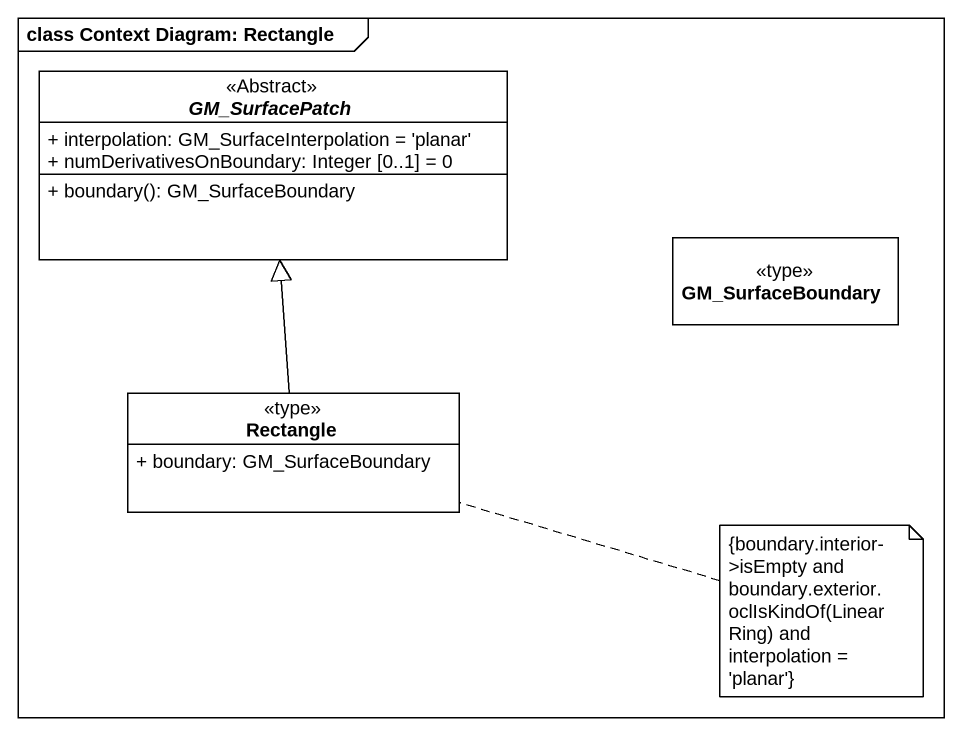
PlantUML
@startuml
mainframe class Context Diagram: Rectangle
hide circle
hide empty members
skinparam classAttributeIconSize 0
abstract class GM_SurfacePatch <<Abstract>> {
  + interpolation: GM_SurfaceInterpolation = 'planar'
  + numDerivativesOnBoundary: Integer [0..1] = 0
  + boundary(): GM_SurfaceBoundary
}
class GM_SurfaceBoundary <<type>>
class "Rectangle" as Rectangle_ <<type>> {
  + boundary: GM_SurfaceBoundary
}
Rectangle_ -up-|> GM_SurfacePatch
note right of Rectangle_ : {boundary.interior->isEmpty and boundary.exterior.oclIsKindOf(LinearRing) and interpolation = 'planar'}
@enduml
